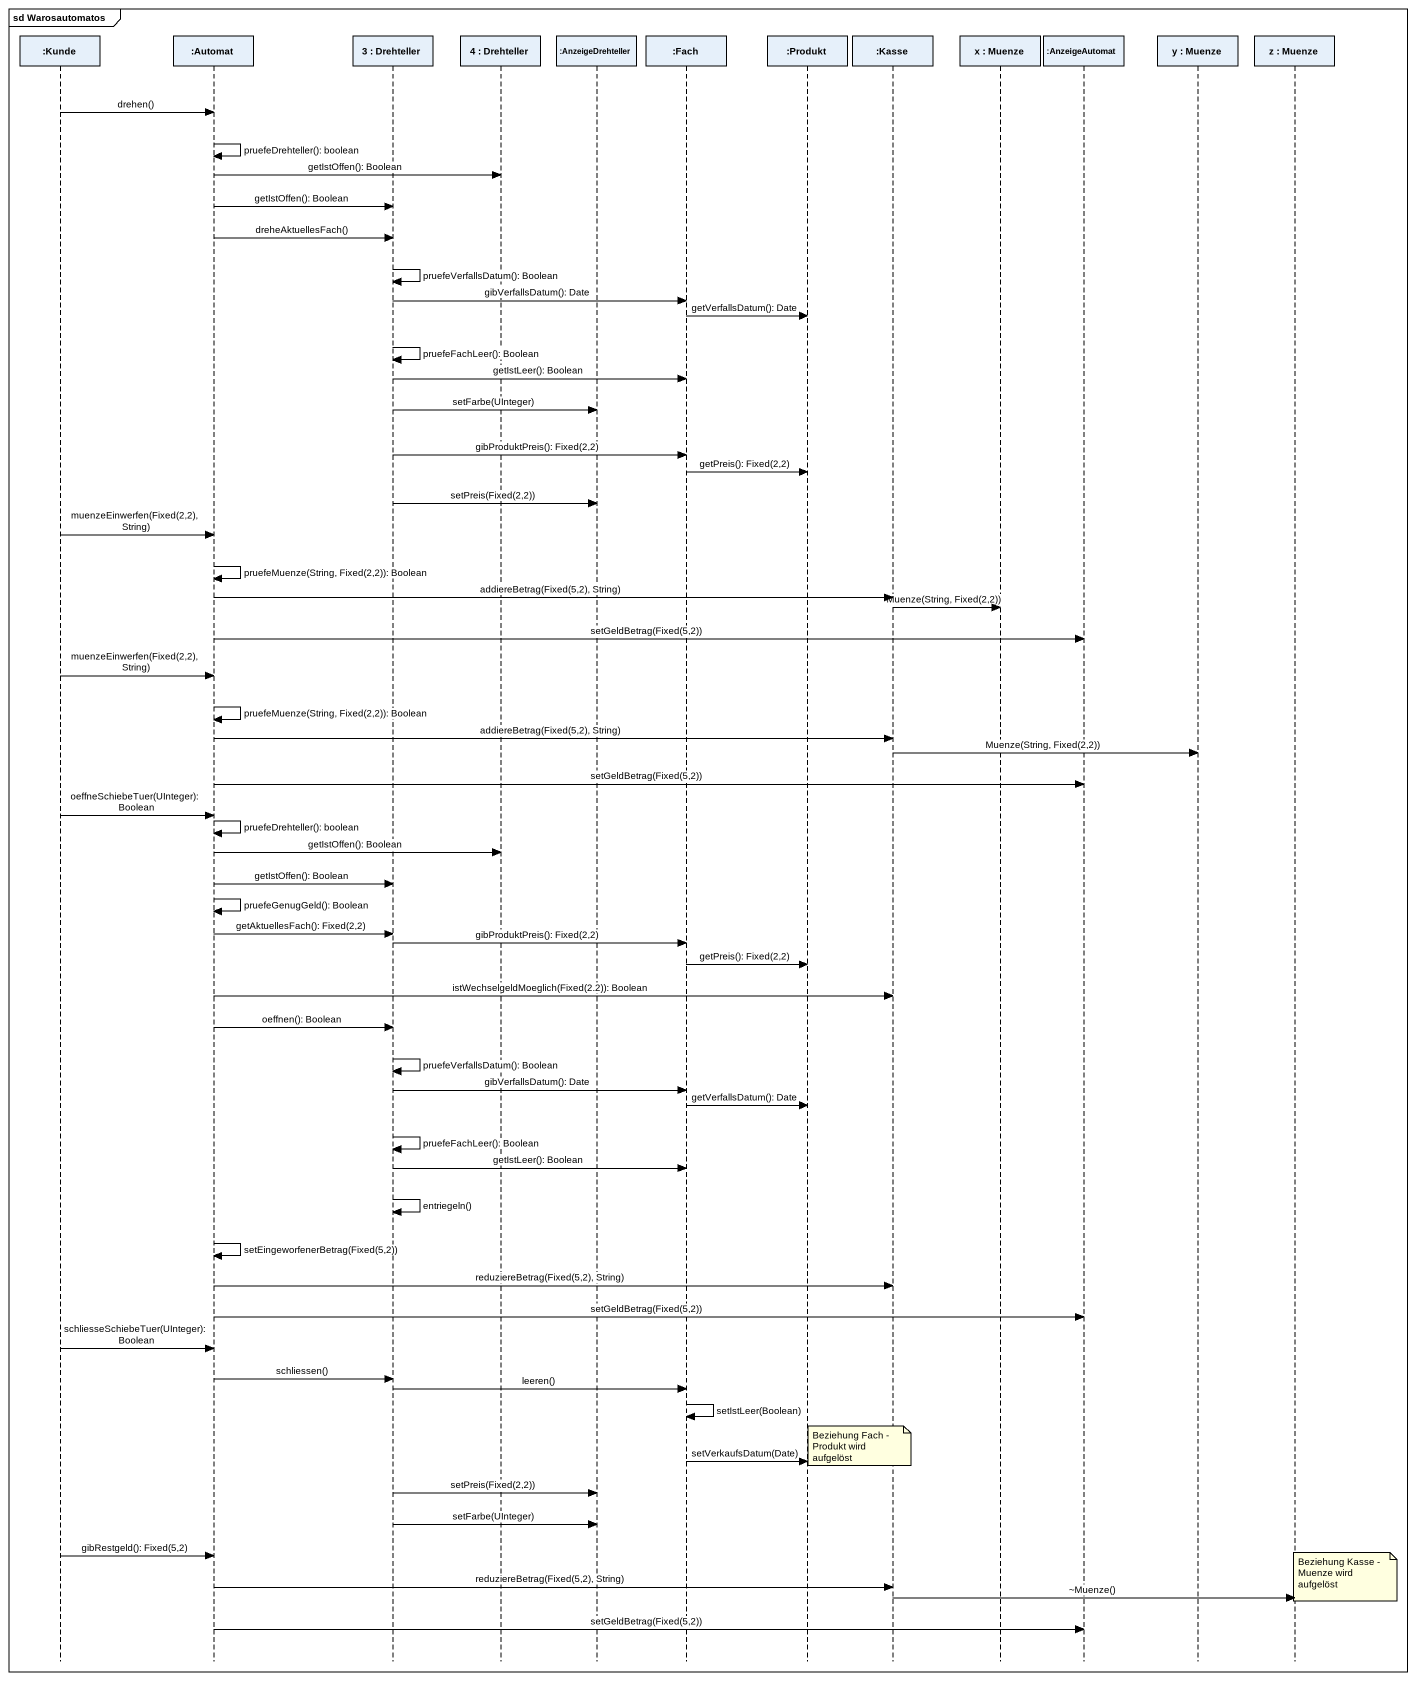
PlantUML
@startuml
mainframe sd Warosautomatos
hide footbox
participant ":Kunde" as Kunde
participant ":Automat" as Automat
participant "3 : Drehteller" as o3
participant "4 : Drehteller" as o4
participant ":AnzeigeDrehteller" as AnzeigeDrehteller
participant ":Fach" as Fach
participant ":Produkt" as Produkt
participant ":Kasse" as Kasse
participant "x : Muenze" as x_
participant ":AnzeigeAutomat" as AnzeigeAutomat
participant "y : Muenze" as y
participant "z : Muenze" as z

Kunde -> Automat : drehen()
Automat -> Automat : pruefeDrehteller(): boolean
Automat -> o4 : getIstOffen(): Boolean
Automat -> o3 : getIstOffen(): Boolean
Automat -> o3 : dreheAktuellesFach()
o3 -> o3 : pruefeVerfallsDatum(): Boolean
o3 -> Fach : gibVerfallsDatum(): Date
Fach -> Produkt : getVerfallsDatum(): Date
o3 -> o3 : pruefeFachLeer(): Boolean
o3 -> Fach : getIstLeer(): Boolean
o3 -> AnzeigeDrehteller : setFarbe(UInteger)
o3 -> Fach : gibProduktPreis(): Fixed(2,2)
Fach -> Produkt : getPreis(): Fixed(2,2)
o3 -> AnzeigeDrehteller : setPreis(Fixed(2,2))
Kunde -> Automat : muenzeEinwerfen(Fixed(2,2), String)
Automat -> Automat : pruefeMuenze(String, Fixed(2,2)): Boolean
Automat -> Kasse : addiereBetrag(Fixed(5,2), String)
Kasse -> x_ : Muenze(String, Fixed(2,2))
Automat -> AnzeigeAutomat : setGeldBetrag(Fixed(5,2))
Kunde -> Automat : muenzeEinwerfen(Fixed(2,2), String)
Automat -> Automat : pruefeMuenze(String, Fixed(2,2)): Boolean
Automat -> Kasse : addiereBetrag(Fixed(5,2), String)
Kasse -> y : Muenze(String, Fixed(2,2))
Automat -> AnzeigeAutomat : setGeldBetrag(Fixed(5,2))
Kunde -> Automat : oeffneSchiebeTuer(UInteger): Boolean
Automat -> Automat : pruefeDrehteller(): boolean
Automat -> o4 : getIstOffen(): Boolean
Automat -> o3 : getIstOffen(): Boolean
Automat -> Automat : pruefeGenugGeld(): Boolean
Automat -> o3 : getAktuellesFach(): Fixed(2,2)
o3 -> Fach : gibProduktPreis(): Fixed(2,2)
Fach -> Produkt : getPreis(): Fixed(2,2)
Automat -> Kasse : istWechselgeldMoeglich(Fixed(2.2)): Boolean
Automat -> o3 : oeffnen(): Boolean
o3 -> o3 : pruefeVerfallsDatum(): Boolean
o3 -> Fach : gibVerfallsDatum(): Date
Fach -> Produkt : getVerfallsDatum(): Date
o3 -> o3 : pruefeFachLeer(): Boolean
o3 -> Fach : getIstLeer(): Boolean
o3 -> o3 : entriegeln()
Automat -> Automat : setEingeworfenerBetrag(Fixed(5,2))
Automat -> Kasse : reduziereBetrag(Fixed(5,2), String)
Automat -> AnzeigeAutomat : setGeldBetrag(Fixed(5,2))
Kunde -> Automat : schliesseSchiebeTuer(UInteger): Boolean
Automat -> o3 : schliessen()
o3 -> Fach : leeren()
Fach -> Fach : setIstLeer(Boolean)
note over Kasse : Beziehung Fach - Produkt wird aufgelöst
Fach -> Produkt : setVerkaufsDatum(Date)
o3 -> AnzeigeDrehteller : setPreis(Fixed(2,2))
o3 -> AnzeigeDrehteller : setFarbe(UInteger)
Kunde -> Automat : gibRestgeld(): Fixed(5,2)
note over z : Beziehung Kasse - Muenze wird aufgelöst
Automat -> Kasse : reduziereBetrag(Fixed(5,2), String)
Kasse -> z : ~Muenze()
Automat -> AnzeigeAutomat : setGeldBetrag(Fixed(5,2))
@enduml
